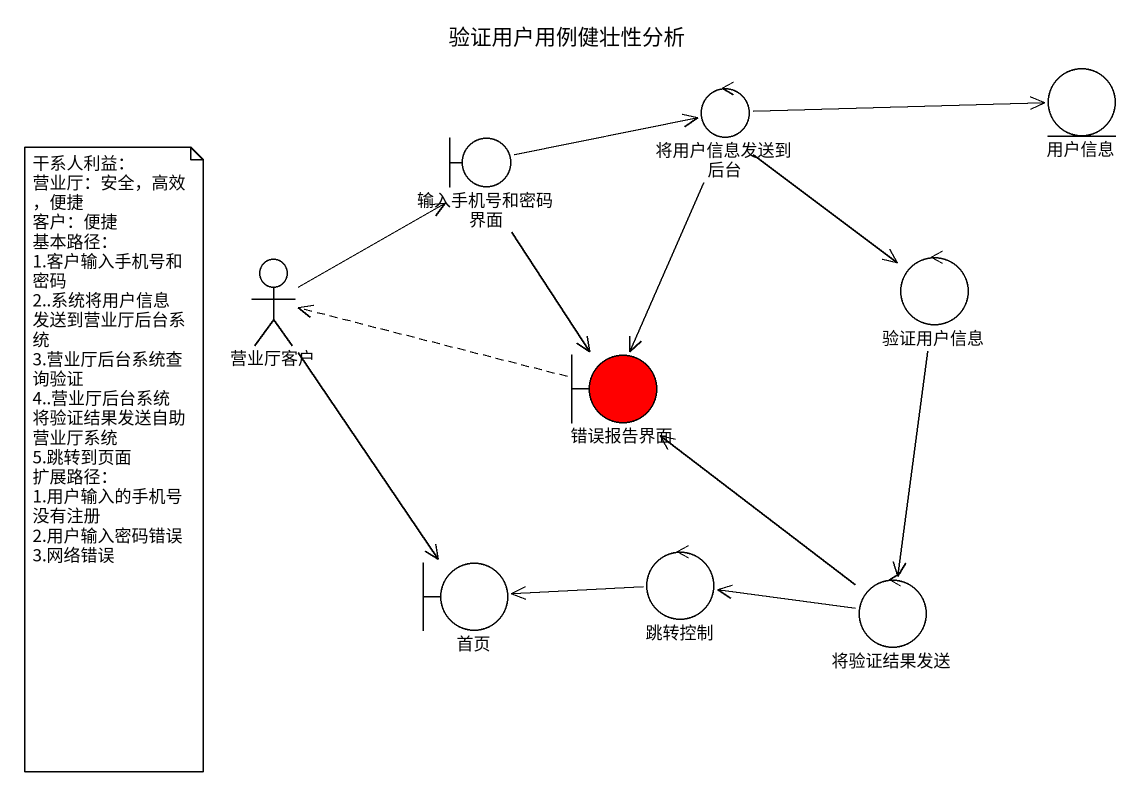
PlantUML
@startuml
title 验证用户用例健壮性分析
control 将用户信息发送到后台
entity 用户信息
boundary 输入手机号和密码界面
actor 营业厅客户
control 验证用户信息
boundary 错误报告界面 #FF0000
boundary 首页
control 跳转控制
control 将验证结果发送
将用户信息发送到后台 -right-> 用户信息
将用户信息发送到后台 --> 验证用户信息
将用户信息发送到后台 --> 错误报告界面
输入手机号和密码界面 -right-> 将用户信息发送到后台
输入手机号和密码界面 --> 错误报告界面
营业厅客户 -up-> 输入手机号和密码界面
营业厅客户 --> 首页
验证用户信息 --> 将验证结果发送
错误报告界面 .left.> 营业厅客户
跳转控制 -left-> 首页
将验证结果发送 -up-> 错误报告界面
将验证结果发送 -left-> 跳转控制
note as N1
  干系人利益：
  营业厅：安全，高效，便捷
  客户：便捷
  基本路径：
  1.客户输入手机号和密码
  2..系统将用户信息发送到营业厅后台系统
  3.营业厅后台系统查询验证
  4..营业厅后台系统将验证结果发送自助营业厅系统
  5.跳转到页面
  扩展路径：
  1.用户输入的手机号没有注册
  2.用户输入密码错误
  3.网络错误
end note
@enduml
